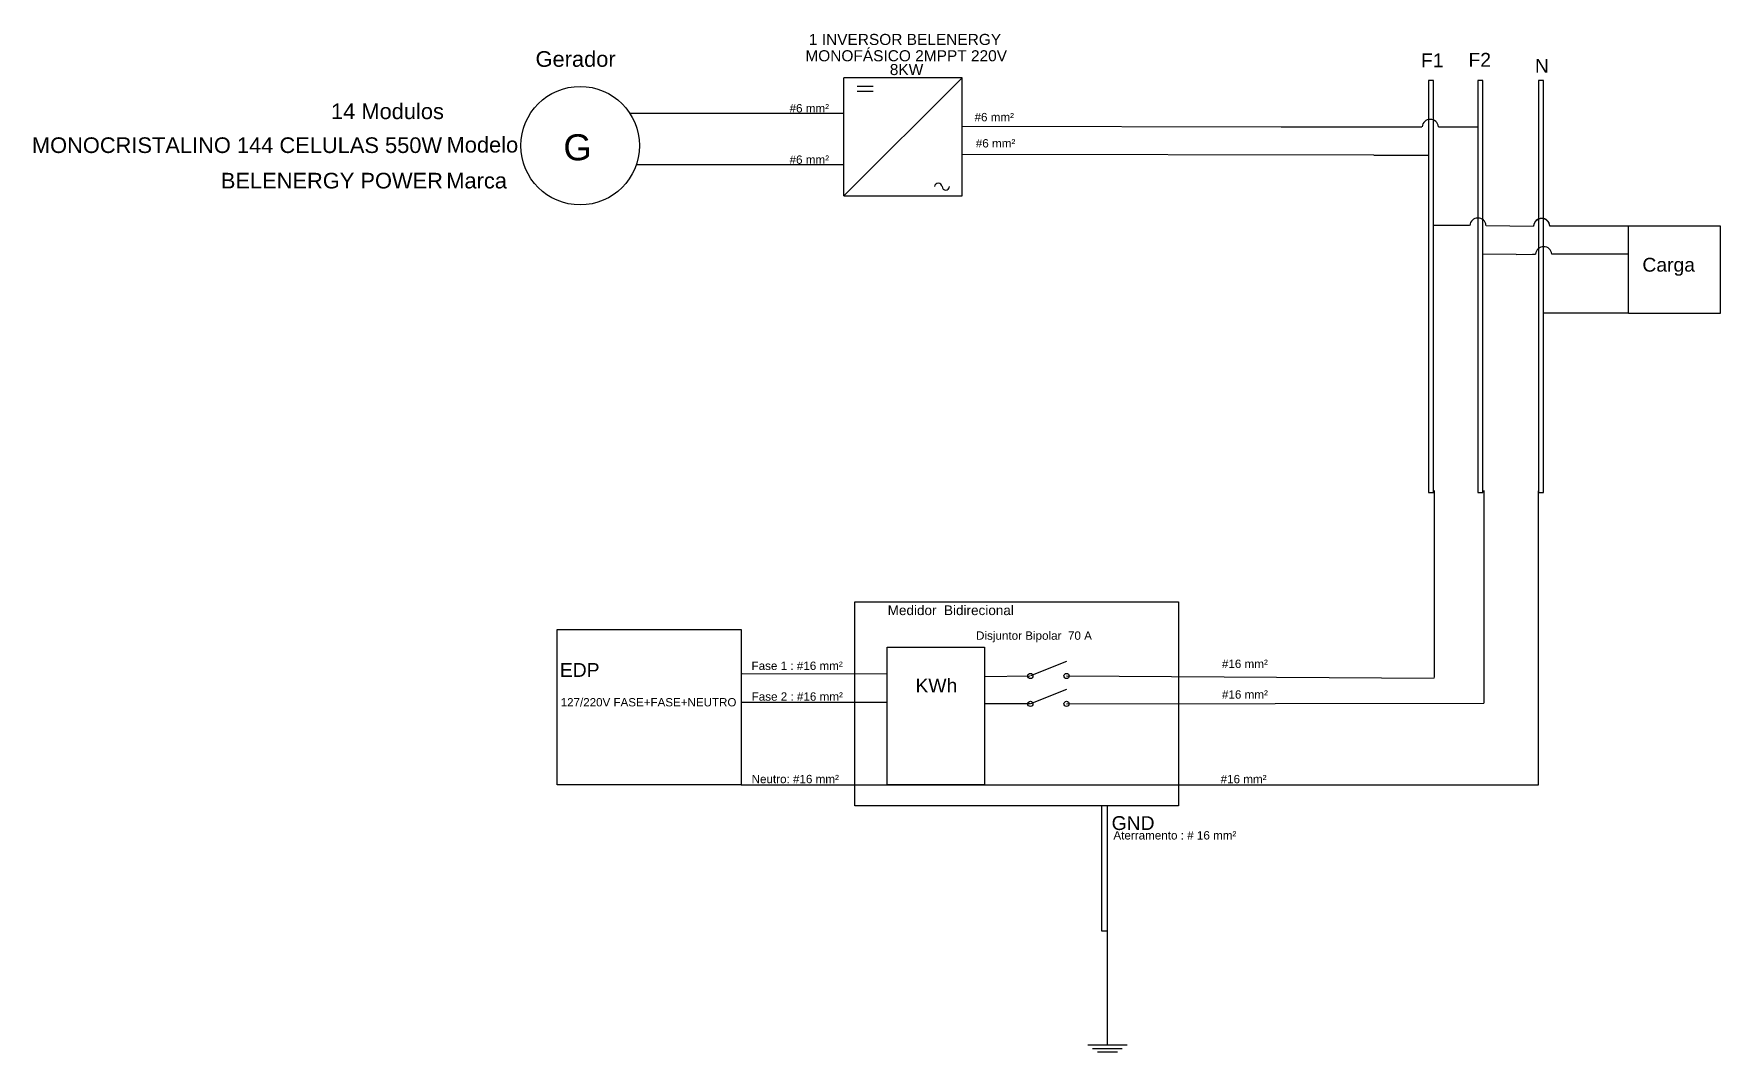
# Model space of a CAD drawing. Header units: millimetres. Extents: x 1717 to 30439, y 1080 to 18426.
import ezdxf

# ---------------------------------------------------------------- set-up
doc = ezdxf.new("R2010")
doc.units = ezdxf.units.MM
doc.styles.add('arial', font='arial.ttf')
doc.styles.get("Standard").update_dxf_attribs({"font": 'arial.ttf'})

msp = doc.modelspace()

# ---------------------------------------------------------------- linework, layer by layer
for p, q in [((17527, 17675), (15515, 17675)), ((17527, 17675), (15515, 15667)), ((15515, 15665), (15515, 17675)), ((15743, 17531), (16012, 17531)), ((17527, 15665), (17527, 17675)), ((25470, 17632), (25470, 10612)), ((25554, 17632), (25470, 17632)), ((25554, 10612), (25554, 17632)), ((26313, 17632), (26313, 11731)), ((26397, 17632), (26313, 17632)), ((26313, 17632), (26313, 10612)), ((26397, 17632), (26313, 17632)), ((26397, 11731), (26397, 17632)), ((26397, 10612), (26397, 17632)), ((27344, 17631), (27344, 11730)), ((27428, 17631), (27344, 17631)), ((27344, 17631), (27344, 10611)), ((27428, 17631), (27344, 17631)), ((27428, 11730), (27428, 17631)), ((27428, 10611), (27428, 17631)), ((15743, 17449), (16012, 17449)), ((15515, 17070), (11868, 17070)), ((22962, 16837), (17527, 16847)), ((25357, 16837), (22962, 16837)), ((25640, 16841), (26313, 16841)), ((15515, 16195), (11977, 16195)), ((24541, 16359), (17527, 16370)), ((24541, 16359), (25469, 16359)), ((15515, 15665), (17527, 15665)), ((26170, 15160), (25554, 15160)), ((26450, 15160), (27260, 15151)), ((27537, 15154), (28806, 15154)), ((28806, 15154), (28874, 15154)), ((26966, 14666), (26395, 14670)), ((26966, 14666), (27243, 14670)), ((27243, 14670), (27293, 14672)), ((27570, 14676), (28529, 14676)), ((28529, 14676), (28874, 14676)), ((27428, 13675), (28874, 13675)), ((25568, 10645), (25568, 7464)), ((26411, 10645), (26411, 7027)), ((27341, 5632), (27346, 10644)), ((25470, 10612), (25554, 10612)), ((26313, 10612), (26397, 10612)), ((27344, 10611), (27428, 10611)), ((13768, 7524), (13763, 7524)), ((16249, 7520), (13783, 7524)), ((18682, 7484), (17904, 7474)), ((19306, 7734), (18690, 7488)), ((19306, 7488), (25568, 7451)), ((19306, 7260), (18690, 7013)), ((13768, 7037), (13763, 7037)), ((16249, 7035), (13768, 7037)), ((18684, 7013), (17909, 7014)), ((19306, 7013), (26411, 7027)), ((13763, 5632), (27341, 5632))]:
    msp.add_line(p, q)
at = {"color": 3}
for p, q in [((19902, 5281), (19902, 3149)), ((20003, 3149), (20003, 5281)), ((19902, 3148), (20003, 3148)), ((20003, 1206), (20003, 3149)), ((20341, 1198), (19666, 1198)), ((20256, 1139), (19750, 1139)), ((20172, 1080), (19835, 1080))]:
    msp.add_line(p, q, dxfattribs=at)
for points in [[(28874, 15154), (30439, 15154), (30439, 13662), (28874, 13662)], [(15702, 8751), (21215, 8751), (21215, 5279), (15702, 5279)], [(10631, 8278), (13763, 8278), (13763, 5632), (10631, 5632)], [(16249, 7981), (17909, 7981), (17909, 5635), (16249, 5635)]]:
    msp.add_lwpolyline(points, close=True)
for centre, radius in [((11022, 16520), 1009), ((18690, 7488), 44), ((19306, 7488), 44), ((18690, 7013), 44), ((19306, 7013), 44)]:
    msp.add_circle(centre, radius)
for centre, radius, start, end in [((25501, 16829), 139, 4.8424, 175.1498), ((17122, 15819), 63.4, 3.9499, 176.0501), ((17249, 15828), 63.4, 183.9499, 356.0501), ((26311, 15148), 139, 4.8257, 175.1743), ((27399, 15143), 139, 4.8263, 175.1497), ((27398, 15139), 139, 4.8263, 175.1497), ((27432, 14660), 139, 4.8263, 175.1497)]:
    msp.add_arc(centre, radius, start, end)

# ---------------------------------------------------------------- texts
for s, height, p in [('1 INVERSOR BELENERGY', 188.29, (14918, 18235)), (' MONOFÁSICO 2MPPT 220V', 188.29, (14785, 17957)), ('F2', 235.4, (26151, 17865)), ('8KW', 188.3, (16296, 17722)), ('F1', 235.4, (25343, 17856)), ('N', 235, (27283, 17761)), ('#6 mm²', 142, (14589, 17086)), ('#6 mm²', 142, (17739, 16935)), ('G', 444, (10737, 16270)), ('#6 mm²', 142, (17761, 16489)), ('#6 mm²', 142, (14589, 16211)), ('Carga', 235.4, (29113, 14374)), ('Medidor  Bidirecional', 164.76, (16260, 8525)), ('Disjuntor Bipolar  70 A', 141.98, (17765, 8105)), ('#16 mm²', 142, (21952, 7624)), ('EDP', 235.4, (10677, 7473)), ('Fase 1 : #16 mm²', 141.98, (13941, 7591)), ('Fase 2 : #16 mm²', 141.98, (13943, 7067)), ('KWh', 235.4, (16733, 7207)), ('#16 mm²', 142, (21953, 7102)), ('127/220V FASE+FASE+NEUTRO', 141.22, (10691, 6970)), ('Neutro: #16 mm²', 141.98, (13942, 5662)), ('#16 mm²', 142, (21930, 5661)), ('GND', 235.4, (20074, 4865)), ('Aterramento : # 16 mm²', 141.98, (20104, 4703))]:
    msp.add_text(s, height=height).set_placement(p)
at = {"style": 'arial'}
for s, p in [('Gerador ', (10263, 17863)), ('Modelo', (8748, 16403)), ('Marca', (8743, 15791))]:
    msp.add_text(s, height=266.2, dxfattribs=at).set_placement(p)
at = {"color": 2, "style": 'arial'}
for s, height, p in [('14 Modulos', 266.2, (6780, 16972)), ('MONOCRISTALINO 144 CELULAS 550W', 266.22, (1686, 16395)), ('BELENERGY POWER', 266.22, (4904, 15791))]:
    msp.add_text(s, height=height, dxfattribs=at).set_placement(p)

doc.saveas('drawing.dxf')
